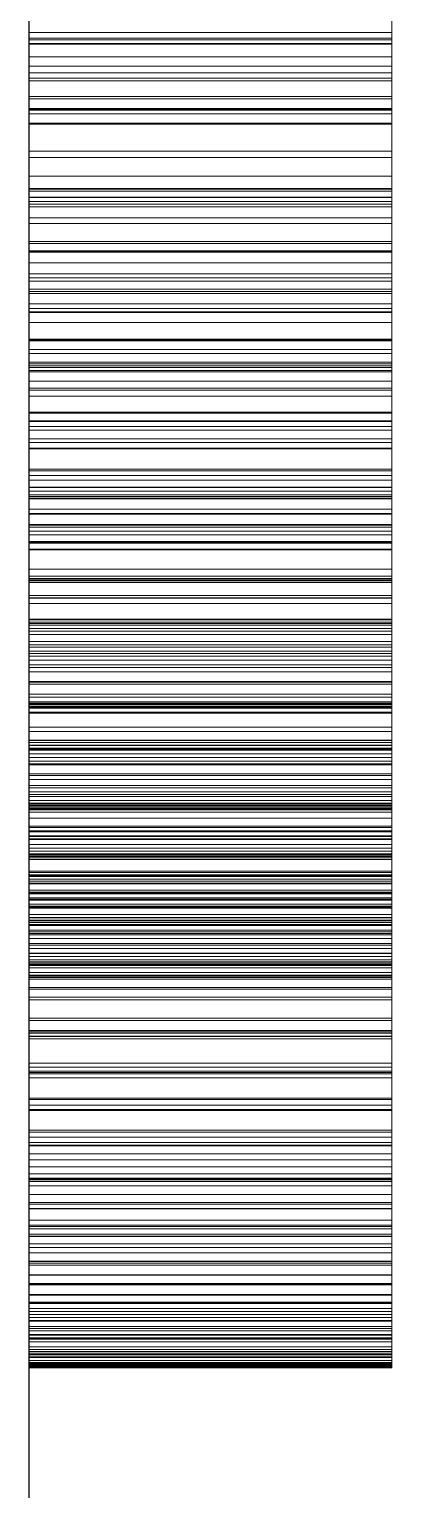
# Model space of a CAD drawing. Header units: millimetres. Extents: x 38 to 970, y 105 to 390.
# Drawn here: x 225 to 225.2, y 275.261 to 276.068 of the extents above; entities that cross this region are included whole.
import ezdxf

# ---------------------------------------------------------------- set-up
doc = ezdxf.new("R2010")
doc.units = ezdxf.units.MM
doc.linetypes.add('WP_HIDDEN', pattern=[2.3, 1.5, -0.8])
doc.layers.add('HIDDEN', color=7, linetype='WP_HIDDEN', lineweight=13)
doc.layers.add('VISIBLE', color=7, linetype='CONTINUOUS', lineweight=25)

msp = doc.modelspace()

# ---------------------------------------------------------------- linework, layer by layer
at = {"layer": 'HIDDEN', "ltscale": 1.428571}
for p, q in [((225, 277.23998), (225, 275.36483)), ((225.2, 275.36483), (225.2, 277.23998)), ((225, 276.05945), (225, 276.14709)), ((225.2, 276.14709), (225.2, 276.05945)), ((225, 276.13726), (225, 276.04358)), ((225.2, 276.04358), (225.2, 276.13726)), ((225, 276.06175), (225, 276.12765)), ((225.2, 276.12765), (225.2, 276.06175)), ((225, 276.11858), (225, 276.04732)), ((225.2, 276.04732), (225.2, 276.11858)), ((225, 276.11052), (225, 276.0407)), ((225, 276.10676), (225, 276.06583)), ((225.2, 276.0407), (225.2, 276.11052)), ((225.2, 276.06583), (225.2, 276.10676)), ((225, 276.06275), (225, 276.10309)), ((225, 276.02918), (225, 276.1025)), ((225, 276.05976), (225, 276.10179)), ((225.2, 276.10309), (225.2, 276.06275)), ((225.2, 276.1025), (225.2, 276.02918)), ((225.2, 276.10179), (225.2, 276.05976)), ((225, 276.0909), (225, 276.05242)), ((225.2, 276.05242), (225.2, 276.0909)), ((225, 276.03916), (225, 276.08006)), ((225.2, 276.08006), (225.2, 276.03916)), ((225, 276.03052), (225, 276.0792)), ((225, 276.07672), (225, 276.02341)), ((225.2, 276.0792), (225.2, 276.03052)), ((225.2, 276.02341), (225.2, 276.07672)), ((225, 276.06765), (225, 276.02092)), ((225, 276.06583), (225, 276.02301)), ((225, 276.06583), (225.2, 276.06583)), ((225.2, 276.02092), (225.2, 276.06765)), ((225.2, 276.02301), (225.2, 276.06583)), ((225, 276.06275), (225.2, 276.06275)), ((225, 276.02387), (225, 276.06275)), ((225, 275.99677), (225, 276.06175)), ((225, 276.06175), (225.2, 276.06175)), ((225, 276.05976), (225.2, 276.05976)), ((225, 276.01569), (225, 276.05976)), ((225, 275.97102), (225, 276.05945)), ((225, 276.05945), (225.2, 276.05945)), ((225.2, 276.06275), (225.2, 276.02387)), ((225.2, 276.06175), (225.2, 275.99677)), ((225.2, 276.05976), (225.2, 276.01569)), ((225.2, 276.05945), (225.2, 275.97102)), ((225, 276.05242), (225, 276.01521)), ((225, 276.05242), (225.2, 276.05242)), ((225.2, 276.01521), (225.2, 276.05242)), ((225, 276.04732), (225, 275.97818)), ((225, 276.04732), (225.2, 276.04732)), ((225, 276.04358), (225, 275.94927)), ((225, 276.04358), (225.2, 276.04358)), ((225, 276.0407), (225, 275.97501)), ((225, 276.0407), (225.2, 276.0407)), ((225.2, 275.97818), (225.2, 276.04732)), ((225.2, 275.94927), (225.2, 276.04358)), ((225.2, 275.97501), (225.2, 276.0407)), ((225, 276.00028), (225, 276.03916)), ((225, 276.03916), (225.2, 276.03916)), ((225.2, 276.03916), (225.2, 276.00028)), ((225, 275.97973), (225, 276.03052)), ((225, 276.03052), (225.2, 276.03052)), ((225, 275.96033), (225, 276.02918)), ((225, 276.02918), (225.2, 276.02918)), ((225, 276.02387), (225.2, 276.02387)), ((225, 275.98645), (225, 276.02387)), ((225.2, 276.03052), (225.2, 275.97973)), ((225.2, 276.02918), (225.2, 275.96033)), ((225.2, 276.02387), (225.2, 275.98645)), ((225, 276.02341), (225, 275.97466)), ((225, 276.02341), (225.2, 276.02341)), ((225, 276.02301), (225, 275.97827)), ((225, 276.02301), (225.2, 276.02301)), ((225, 276.02092), (225, 275.97247)), ((225, 276.02092), (225.2, 276.02092)), ((225, 276.01569), (225.2, 276.01569)), ((225, 275.96957), (225, 276.01569)), ((225.2, 275.97466), (225.2, 276.02341)), ((225.2, 275.97827), (225.2, 276.02301)), ((225.2, 275.97247), (225.2, 276.02092)), ((225.2, 276.01569), (225.2, 275.96957)), ((225, 276.01521), (225, 275.97928)), ((225, 276.01521), (225.2, 276.01521)), ((225.2, 275.97928), (225.2, 276.01521)), ((225, 275.96343), (225, 276.00028)), ((225, 276.00028), (225.2, 276.00028)), ((225.2, 276.00028), (225.2, 275.96343)), ((225, 275.93268), (225, 275.99677)), ((225, 275.99677), (225.2, 275.99677)), ((225.2, 275.99677), (225.2, 275.93268)), ((225, 275.98645), (225.2, 275.98645)), ((225, 275.9505), (225, 275.98645)), ((225.2, 275.98645), (225.2, 275.9505)), ((225, 275.94528), (225, 275.97973)), ((225, 275.97973), (225.2, 275.97973)), ((225, 275.97928), (225, 275.94463)), ((225, 275.97928), (225.2, 275.97928)), ((225, 275.97827), (225, 275.95047)), ((225, 275.97827), (225.2, 275.97827)), ((225, 275.97818), (225, 275.91118)), ((225, 275.97818), (225.2, 275.97818)), ((225.2, 275.97973), (225.2, 275.94528)), ((225.2, 275.94463), (225.2, 275.97928)), ((225.2, 275.95047), (225.2, 275.97827)), ((225.2, 275.91118), (225.2, 275.97818)), ((225, 275.97501), (225, 275.91344)), ((225, 275.97501), (225.2, 275.97501)), ((225, 275.97466), (225, 275.93046)), ((225, 275.97466), (225.2, 275.97466)), ((225, 275.97247), (225, 275.93873)), ((225, 275.97247), (225.2, 275.97247)), ((225, 275.88383), (225, 275.97102)), ((225, 275.97102), (225.2, 275.97102)), ((225, 275.96957), (225.2, 275.96957)), ((225, 275.92419), (225, 275.96957)), ((225.2, 275.91344), (225.2, 275.97501)), ((225.2, 275.93046), (225.2, 275.97466)), ((225.2, 275.93873), (225.2, 275.97247)), ((225.2, 275.97102), (225.2, 275.88383)), ((225.2, 275.96957), (225.2, 275.92419)), ((225, 275.9286), (225, 275.96343)), ((225, 275.96343), (225.2, 275.96343)), ((225, 275.89594), (225, 275.96033)), ((225, 275.96033), (225.2, 275.96033)), ((225.2, 275.96343), (225.2, 275.9286)), ((225.2, 275.96033), (225.2, 275.89594)), ((225, 275.9505), (225.2, 275.9505)), ((225, 275.91601), (225, 275.9505)), ((225, 275.95047), (225, 275.92289)), ((225, 275.95047), (225.2, 275.95047)), ((225, 275.94927), (225, 275.88177)), ((225, 275.94927), (225.2, 275.94927)), ((225, 275.91155), (225, 275.94528)), ((225, 275.94528), (225.2, 275.94528)), ((225, 275.94492), (225, 275.89644)), ((225, 275.92172), (225, 275.94492)), ((225, 275.94492), (225.2, 275.94492)), ((225, 275.94463), (225, 275.91125)), ((225, 275.94463), (225.2, 275.94463)), ((225.2, 275.9505), (225.2, 275.91601)), ((225.2, 275.92289), (225.2, 275.95047)), ((225.2, 275.88177), (225.2, 275.94927)), ((225.2, 275.94528), (225.2, 275.91155)), ((225.2, 275.94492), (225.2, 275.92172)), ((225.2, 275.89644), (225.2, 275.94492)), ((225.2, 275.91125), (225.2, 275.94463)), ((225, 275.93873), (225, 275.90567)), ((225, 275.93873), (225.2, 275.93873)), ((225.2, 275.90567), (225.2, 275.93873)), ((225, 275.86951), (225, 275.93268)), ((225, 275.93268), (225.2, 275.93268)), ((225, 275.93046), (225, 275.89082)), ((225, 275.93046), (225.2, 275.93046)), ((225, 275.89581), (225, 275.9286)), ((225, 275.9286), (225.2, 275.9286)), ((225.2, 275.93268), (225.2, 275.86951)), ((225.2, 275.89082), (225.2, 275.93046)), ((225.2, 275.9286), (225.2, 275.89581)), ((225, 275.92419), (225.2, 275.92419)), ((225, 275.88084), (225, 275.92419)), ((225, 275.92289), (225, 275.89554)), ((225, 275.92289), (225.2, 275.92289)), ((225, 275.88859), (225, 275.92172)), ((225, 275.92172), (225.2, 275.92172)), ((225.2, 275.92419), (225.2, 275.88084)), ((225.2, 275.89554), (225.2, 275.92289)), ((225.2, 275.92172), (225.2, 275.88859)), ((225, 275.91601), (225.2, 275.91601)), ((225, 275.88297), (225, 275.91601)), ((225, 275.91344), (225, 275.856)), ((225, 275.91344), (225.2, 275.91344)), ((225, 275.87855), (225, 275.91155)), ((225, 275.91155), (225.2, 275.91155)), ((225, 275.91125), (225, 275.87914)), ((225, 275.91125), (225.2, 275.91125)), ((225, 275.91118), (225, 275.8463)), ((225, 275.91118), (225.2, 275.91118)), ((225.2, 275.91601), (225.2, 275.88297)), ((225.2, 275.856), (225.2, 275.91344)), ((225.2, 275.91155), (225.2, 275.87855)), ((225.2, 275.87914), (225.2, 275.91125)), ((225.2, 275.8463), (225.2, 275.91118)), ((225, 275.90567), (225, 275.87329)), ((225, 275.90567), (225.2, 275.90567)), ((225.2, 275.87329), (225.2, 275.90567)), ((225, 275.89644), (225, 275.85106)), ((225, 275.89644), (225.2, 275.89644)), ((225, 275.83602), (225, 275.89594)), ((225, 275.89594), (225.2, 275.89594)), ((225, 275.86504), (225, 275.89581)), ((225, 275.89581), (225.2, 275.89581)), ((225, 275.89554), (225, 275.86842)), ((225, 275.89554), (225.2, 275.89554)), ((225.2, 275.85106), (225.2, 275.89644)), ((225.2, 275.89594), (225.2, 275.83602)), ((225.2, 275.89581), (225.2, 275.86504)), ((225.2, 275.86842), (225.2, 275.89554)), ((225, 275.89082), (225, 275.85573)), ((225, 275.89082), (225.2, 275.89082)), ((225, 275.8563), (225, 275.88859)), ((225, 275.88859), (225.2, 275.88859)), ((225.2, 275.85573), (225.2, 275.89082)), ((225.2, 275.88859), (225.2, 275.8563)), ((225, 275.7999), (225, 275.88383)), ((225, 275.88383), (225.2, 275.88383)), ((225, 275.88297), (225.2, 275.88297)), ((225, 275.8514), (225, 275.88297)), ((225, 275.88177), (225, 275.81268)), ((225, 275.88177), (225.2, 275.88177)), ((225, 275.88084), (225.2, 275.88084)), ((225, 275.83953), (225, 275.88084)), ((225, 275.87914), (225, 275.84831)), ((225, 275.87914), (225.2, 275.87914)), ((225, 275.84626), (225, 275.87855)), ((225, 275.87855), (225.2, 275.87855)), ((225.2, 275.88383), (225.2, 275.7999)), ((225.2, 275.88297), (225.2, 275.8514)), ((225.2, 275.81268), (225.2, 275.88177)), ((225.2, 275.88084), (225.2, 275.83953)), ((225.2, 275.84831), (225.2, 275.87914)), ((225.2, 275.87855), (225.2, 275.84626)), ((225, 275.87329), (225, 275.84159)), ((225, 275.87329), (225.2, 275.87329)), ((225.2, 275.84159), (225.2, 275.87329)), ((225, 275.80844), (225, 275.86951)), ((225, 275.86951), (225.2, 275.86951)), ((225, 275.86842), (225, 275.84152)), ((225, 275.86842), (225.2, 275.86842)), ((225, 275.83631), (225, 275.86504)), ((225, 275.86504), (225.2, 275.86504)), ((225.2, 275.86951), (225.2, 275.80844)), ((225.2, 275.84152), (225.2, 275.86842)), ((225.2, 275.86504), (225.2, 275.83631)), ((225, 275.82483), (225, 275.8563)), ((225, 275.8563), (225.2, 275.8563)), ((225, 275.856), (225, 275.80268)), ((225, 275.856), (225.2, 275.856)), ((225, 275.85573), (225, 275.82386)), ((225, 275.85573), (225.2, 275.85573)), ((225.2, 275.8563), (225.2, 275.82483)), ((225.2, 275.80268), (225.2, 275.856)), ((225.2, 275.82386), (225.2, 275.85573)), ((225, 275.8514), (225.2, 275.8514)), ((225, 275.82129), (225, 275.8514)), ((225, 275.85106), (225, 275.80879)), ((225, 275.85106), (225.2, 275.85106)), ((225, 275.84831), (225, 275.81875)), ((225, 275.84831), (225.2, 275.84831)), ((225, 275.8463), (225, 275.81488)), ((225, 275.8463), (225.2, 275.8463)), ((225, 275.81469), (225, 275.84626)), ((225, 275.84626), (225.2, 275.84626)), ((225.2, 275.8514), (225.2, 275.82129)), ((225.2, 275.80879), (225.2, 275.85106)), ((225.2, 275.81875), (225.2, 275.84831)), ((225.2, 275.81488), (225.2, 275.8463)), ((225.2, 275.84626), (225.2, 275.81469)), ((225, 275.84159), (225, 275.81057)), ((225, 275.84159), (225.2, 275.84159)), ((225, 275.84152), (225, 275.81485)), ((225, 275.84152), (225.2, 275.84152)), ((225, 275.83953), (225.2, 275.83953)), ((225, 275.80026), (225, 275.83953)), ((225.2, 275.81057), (225.2, 275.84159)), ((225.2, 275.81485), (225.2, 275.84152)), ((225.2, 275.83953), (225.2, 275.80026)), ((225, 275.80959), (225, 275.83631)), ((225, 275.83631), (225.2, 275.83631)), ((225, 275.78056), (225, 275.83602)), ((225, 275.83602), (225.2, 275.83602)), ((225.2, 275.83631), (225.2, 275.80959)), ((225.2, 275.83602), (225.2, 275.78056)), ((225, 275.79419), (225, 275.82483)), ((225, 275.82483), (225.2, 275.82483)), ((225, 275.82386), (225, 275.79387)), ((225, 275.82386), (225.2, 275.82386)), ((225.2, 275.82483), (225.2, 275.79419)), ((225.2, 275.79387), (225.2, 275.82386)), ((225, 275.82129), (225.2, 275.82129)), ((225, 275.79265), (225, 275.82129)), ((225, 275.81875), (225, 275.79047)), ((225, 275.81875), (225.2, 275.81875)), ((225, 275.81488), (225, 275.78443)), ((225, 275.81488), (225.2, 275.81488)), ((225, 275.81485), (225, 275.78841)), ((225, 275.81485), (225.2, 275.81485)), ((225, 275.78384), (225, 275.81469)), ((225, 275.81469), (225.2, 275.81469)), ((225.2, 275.82129), (225.2, 275.79265)), ((225.2, 275.79047), (225.2, 275.81875)), ((225.2, 275.78443), (225.2, 275.81488)), ((225.2, 275.78841), (225.2, 275.81485)), ((225.2, 275.81469), (225.2, 275.78384)), ((225, 275.81268), (225, 275.742)), ((225, 275.81268), (225.2, 275.81268)), ((225, 275.81057), (225, 275.78023)), ((225, 275.81057), (225.2, 275.81057)), ((225, 275.78491), (225, 275.80959)), ((225, 275.80959), (225.2, 275.80959)), ((225, 275.80879), (225, 275.76962)), ((225, 275.80879), (225.2, 275.80879)), ((225, 275.75068), (225, 275.80844)), ((225, 275.80844), (225.2, 275.80844)), ((225.2, 275.742), (225.2, 275.81268)), ((225.2, 275.78023), (225.2, 275.81057)), ((225.2, 275.80959), (225.2, 275.78491)), ((225.2, 275.76962), (225.2, 275.80879)), ((225.2, 275.80844), (225.2, 275.75068)), ((225, 275.80268), (225, 275.75349)), ((225, 275.80268), (225.2, 275.80268)), ((225, 275.80026), (225.2, 275.80026)), ((225, 275.76303), (225, 275.80026)), ((225, 275.71923), (225, 275.7999)), ((225, 275.7999), (225.2, 275.7999)), ((225.2, 275.75349), (225.2, 275.80268)), ((225.2, 275.80026), (225.2, 275.76303)), ((225.2, 275.7999), (225.2, 275.71923)), ((225, 275.76437), (225, 275.79419)), ((225, 275.79419), (225.2, 275.79419)), ((225, 275.79387), (225, 275.76576)), ((225, 275.79387), (225.2, 275.79387)), ((225, 275.79265), (225.2, 275.79265)), ((225, 275.7656), (225, 275.79265)), ((225, 275.79047), (225.2, 275.79047)), ((225, 275.79047), (225, 275.76369)), ((225.2, 275.79419), (225.2, 275.76437)), ((225.2, 275.76576), (225.2, 275.79387)), ((225.2, 275.79265), (225.2, 275.7656)), ((225.2, 275.76369), (225.2, 275.79047)), ((225, 275.78841), (225, 275.76219)), ((225, 275.78841), (225.2, 275.78841)), ((225, 275.76226), (225, 275.78491)), ((225, 275.78491), (225.2, 275.78491)), ((225, 275.78443), (225, 275.75495)), ((225, 275.78443), (225.2, 275.78443)), ((225, 275.75371), (225, 275.78384)), ((225, 275.78384), (225.2, 275.78384)), ((225.2, 275.76219), (225.2, 275.78841)), ((225.2, 275.78491), (225.2, 275.76226)), ((225.2, 275.75495), (225.2, 275.78443)), ((225.2, 275.78384), (225.2, 275.75371)), ((225, 275.72956), (225, 275.78056)), ((225, 275.78056), (225.2, 275.78056)), ((225, 275.78023), (225, 275.75057)), ((225, 275.78023), (225.2, 275.78023)), ((225.2, 275.78056), (225.2, 275.72956)), ((225.2, 275.75057), (225.2, 275.78023)), ((225, 275.76962), (225, 275.73356)), ((225, 275.76962), (225.2, 275.76962)), ((225, 275.76576), (225, 275.73953)), ((225, 275.76576), (225.2, 275.76576)), ((225, 275.7656), (225.2, 275.7656)), ((225, 275.7403), (225, 275.7656)), ((225.2, 275.73356), (225.2, 275.76962)), ((225.2, 275.73953), (225.2, 275.76576)), ((225.2, 275.7656), (225.2, 275.7403)), ((225, 275.73538), (225, 275.76437)), ((225, 275.76437), (225.2, 275.76437)), ((225, 275.76369), (225, 275.73864)), ((225, 275.76369), (225.2, 275.76369)), ((225, 275.76303), (225.2, 275.76303)), ((225, 275.72784), (225, 275.76303)), ((225, 275.74163), (225, 275.76226)), ((225, 275.76226), (225.2, 275.76226)), ((225, 275.76219), (225.2, 275.76219)), ((225, 275.76219), (225, 275.73682)), ((225.2, 275.76437), (225.2, 275.73538)), ((225.2, 275.73864), (225.2, 275.76369)), ((225.2, 275.76303), (225.2, 275.72784)), ((225.2, 275.76226), (225.2, 275.74163)), ((225.2, 275.73682), (225.2, 275.76219)), ((225, 275.75495), (225, 275.72643)), ((225, 275.75495), (225.2, 275.75495)), ((225, 275.7243), (225, 275.75371)), ((225, 275.75371), (225.2, 275.75371)), ((225, 275.75349), (225, 275.70746)), ((225, 275.75349), (225.2, 275.75349)), ((225, 275.72304), (225, 275.75068)), ((225, 275.75068), (225.2, 275.75068)), ((225, 275.75057), (225, 275.72158)), ((225, 275.75057), (225.2, 275.75057)), ((225.2, 275.72643), (225.2, 275.75495)), ((225.2, 275.75371), (225.2, 275.7243)), ((225.2, 275.70746), (225.2, 275.75349)), ((225.2, 275.75068), (225.2, 275.72304)), ((225.2, 275.72158), (225.2, 275.75057)), ((225, 275.742), (225, 275.66974)), ((225, 275.742), (225.2, 275.742)), ((225, 275.72303), (225, 275.74163)), ((225, 275.74163), (225.2, 275.74163)), ((225.2, 275.66974), (225.2, 275.742)), ((225.2, 275.74163), (225.2, 275.72303)), ((225, 275.7403), (225.2, 275.7403)), ((225, 275.71675), (225, 275.7403)), ((225, 275.73953), (225, 275.71518)), ((225, 275.73953), (225.2, 275.73953)), ((225, 275.73864), (225, 275.71531)), ((225, 275.73864), (225.2, 275.73864)), ((225, 275.73682), (225, 275.71293)), ((225, 275.73682), (225.2, 275.73682)), ((225, 275.70722), (225, 275.73538)), ((225, 275.73538), (225.2, 275.73538)), ((225, 275.73356), (225, 275.7006)), ((225, 275.73356), (225.2, 275.73356)), ((225.2, 275.7403), (225.2, 275.71675)), ((225.2, 275.71518), (225.2, 275.73953)), ((225.2, 275.71531), (225.2, 275.73864)), ((225.2, 275.71293), (225.2, 275.73682)), ((225.2, 275.73538), (225.2, 275.70722)), ((225.2, 275.7006), (225.2, 275.73356)), ((225, 275.68224), (225, 275.72956)), ((225, 275.72956), (225.2, 275.72956)), ((225, 275.72784), (225.2, 275.72784)), ((225, 275.69469), (225, 275.72784)), ((225, 275.72643), (225, 275.69889)), ((225, 275.72643), (225.2, 275.72643)), ((225.2, 275.72956), (225.2, 275.68224)), ((225.2, 275.72784), (225.2, 275.69469)), ((225.2, 275.69889), (225.2, 275.72643)), ((225, 275.69561), (225, 275.7243)), ((225, 275.7243), (225.2, 275.7243)), ((225, 275.69623), (225, 275.72304)), ((225, 275.72304), (225.2, 275.72304)), ((225, 275.706), (225, 275.72303)), ((225, 275.72303), (225.2, 275.72303)), ((225, 275.72158), (225, 275.69328)), ((225, 275.72158), (225.2, 275.72158)), ((225, 275.64182), (225, 275.71923)), ((225, 275.71923), (225.2, 275.71923)), ((225.2, 275.7243), (225.2, 275.69561)), ((225.2, 275.72304), (225.2, 275.69623)), ((225.2, 275.72303), (225.2, 275.706)), ((225.2, 275.69328), (225.2, 275.72158)), ((225.2, 275.71923), (225.2, 275.64182)), ((225, 275.71675), (225.2, 275.71675)), ((225, 275.69494), (225, 275.71675)), ((225, 275.71531), (225, 275.69371)), ((225, 275.71531), (225.2, 275.71531)), ((225, 275.71518), (225, 275.69272)), ((225, 275.71518), (225.2, 275.71518)), ((225, 275.71293), (225, 275.69051)), ((225, 275.71293), (225.2, 275.71293)), ((225.2, 275.71675), (225.2, 275.69494)), ((225.2, 275.69371), (225.2, 275.71531)), ((225.2, 275.69272), (225.2, 275.71518)), ((225.2, 275.69051), (225.2, 275.71293)), ((225, 275.70746), (225, 275.66362)), ((225, 275.70746), (225.2, 275.70746)), ((225, 275.67989), (225, 275.70722)), ((225, 275.70722), (225.2, 275.70722)), ((225, 275.69006), (225, 275.706)), ((225, 275.706), (225.2, 275.706)), ((225.2, 275.66362), (225.2, 275.70746)), ((225.2, 275.70722), (225.2, 275.67989)), ((225.2, 275.706), (225.2, 275.69006)), ((225, 275.7006), (225, 275.67075)), ((225, 275.7006), (225.2, 275.7006)), ((225, 275.69889), (225, 275.67231)), ((225, 275.69889), (225.2, 275.69889)), ((225, 275.67024), (225, 275.69623)), ((225, 275.69623), (225.2, 275.69623)), ((225, 275.66764), (225, 275.69561)), ((225, 275.69561), (225.2, 275.69561)), ((225, 275.69494), (225.2, 275.69494)), ((225, 275.67487), (225, 275.69494)), ((225, 275.69469), (225.2, 275.69469)), ((225, 275.66357), (225, 275.69469)), ((225, 275.69371), (225, 275.67384)), ((225, 275.69371), (225.2, 275.69371)), ((225, 275.69328), (225, 275.66566)), ((225, 275.69328), (225.2, 275.69328)), ((225.2, 275.67075), (225.2, 275.7006)), ((225.2, 275.67231), (225.2, 275.69889)), ((225.2, 275.69623), (225.2, 275.67024)), ((225.2, 275.69561), (225.2, 275.66764)), ((225.2, 275.69494), (225.2, 275.67487)), ((225.2, 275.69469), (225.2, 275.66357)), ((225.2, 275.67384), (225.2, 275.69371)), ((225.2, 275.66566), (225.2, 275.69328)), ((225, 275.69272), (225, 275.67213)), ((225, 275.69272), (225.2, 275.69272)), ((225, 275.69051), (225, 275.66956)), ((225, 275.69051), (225.2, 275.69051)), ((225, 275.67523), (225, 275.69006)), ((225, 275.69006), (225.2, 275.69006)), ((225.2, 275.67213), (225.2, 275.69272)), ((225.2, 275.66956), (225.2, 275.69051)), ((225.2, 275.69006), (225.2, 275.67523)), ((225, 275.63779), (225, 275.68224)), ((225, 275.68224), (225.2, 275.68224)), ((225, 275.65338), (225, 275.67989)), ((225, 275.67989), (225.2, 275.67989)), ((225.2, 275.68224), (225.2, 275.63779)), ((225.2, 275.67989), (225.2, 275.65338)), ((225, 275.66149), (225, 275.67523)), ((225, 275.67523), (225.2, 275.67523)), ((225, 275.67487), (225.2, 275.67487)), ((225, 275.65655), (225, 275.67487)), ((225, 275.67384), (225, 275.6557)), ((225, 275.67384), (225.2, 275.67384)), ((225, 275.67231), (225, 275.6467)), ((225, 275.67231), (225.2, 275.67231)), ((225, 275.67213), (225, 275.65342)), ((225, 275.67213), (225.2, 275.67213)), ((225, 275.67075), (225, 275.644)), ((225, 275.67075), (225.2, 275.67075)), ((225, 275.64508), (225, 275.67024)), ((225, 275.67024), (225.2, 275.67024)), ((225, 275.66974), (225, 275.59589)), ((225, 275.66974), (225.2, 275.66974)), ((225, 275.66956), (225, 275.65008)), ((225, 275.66956), (225.2, 275.66956)), ((225.2, 275.67523), (225.2, 275.66149)), ((225.2, 275.67487), (225.2, 275.65655)), ((225.2, 275.6557), (225.2, 275.67384)), ((225.2, 275.6467), (225.2, 275.67231)), ((225.2, 275.65342), (225.2, 275.67213)), ((225.2, 275.644), (225.2, 275.67075)), ((225.2, 275.67024), (225.2, 275.64508)), ((225.2, 275.59589), (225.2, 275.66974)), ((225.2, 275.65008), (225.2, 275.66956)), ((225, 275.64039), (225, 275.66764)), ((225, 275.66764), (225.2, 275.66764)), ((225, 275.66566), (225, 275.63872)), ((225, 275.66566), (225.2, 275.66566)), ((225, 275.66362), (225, 275.62198)), ((225, 275.66362), (225.2, 275.66362)), ((225, 275.66357), (225.2, 275.66357)), ((225, 275.63536), (225, 275.66357)), ((225, 275.66212), (225, 275.36483)), ((225, 275.66212), (225.2, 275.66212)), ((225, 275.64885), (225, 275.66149)), ((225, 275.66149), (225.2, 275.66149)), ((225.2, 275.66764), (225.2, 275.64039)), ((225.2, 275.63872), (225.2, 275.66566)), ((225.2, 275.62198), (225.2, 275.66362)), ((225.2, 275.66357), (225.2, 275.63536)), ((225.2, 275.36483), (225.2, 275.66212)), ((225.2, 275.66149), (225.2, 275.64885)), ((225, 275.65655), (225.2, 275.65655)), ((225, 275.63997), (225, 275.65655)), ((225, 275.6557), (225, 275.63929)), ((225, 275.6557), (225.2, 275.6557)), ((225, 275.65342), (225, 275.63677)), ((225, 275.65342), (225.2, 275.65342)), ((225, 275.6277), (225, 275.65338)), ((225, 275.65338), (225.2, 275.65338)), ((225.2, 275.65655), (225.2, 275.63997)), ((225.2, 275.63929), (225.2, 275.6557)), ((225.2, 275.63677), (225.2, 275.65342)), ((225.2, 275.65338), (225.2, 275.6277)), ((225, 275.65008), (225, 275.63208)), ((225, 275.65008), (225.2, 275.65008)), ((225, 275.63731), (225, 275.64885)), ((225, 275.64885), (225.2, 275.64885)), ((225, 275.6467), (225, 275.62206)), ((225, 275.6467), (225.2, 275.6467)), ((225, 275.62075), (225, 275.64508)), ((225, 275.64508), (225.2, 275.64508)), ((225.2, 275.63208), (225.2, 275.65008)), ((225.2, 275.64885), (225.2, 275.63731)), ((225.2, 275.62206), (225.2, 275.6467)), ((225.2, 275.64508), (225.2, 275.62075)), ((225, 275.644), (225, 275.62037)), ((225, 275.644), (225.2, 275.644)), ((225, 275.56768), (225, 275.64182)), ((225, 275.64182), (225.2, 275.64182)), ((225, 275.61386), (225, 275.64039)), ((225, 275.64039), (225.2, 275.64039)), ((225, 275.63997), (225.2, 275.63997)), ((225, 275.62514), (225, 275.63997)), ((225, 275.63929), (225, 275.6246)), ((225, 275.63929), (225.2, 275.63929)), ((225, 275.63872), (225, 275.61245)), ((225, 275.63872), (225.2, 275.63872)), ((225, 275.59622), (225, 275.63779)), ((225, 275.63779), (225.2, 275.63779)), ((225, 275.62687), (225, 275.63731)), ((225, 275.63731), (225.2, 275.63731)), ((225, 275.63677), (225, 275.62233)), ((225, 275.63677), (225.2, 275.63677)), ((225.2, 275.62037), (225.2, 275.644)), ((225.2, 275.64182), (225.2, 275.56768)), ((225.2, 275.64039), (225.2, 275.61386)), ((225.2, 275.63997), (225.2, 275.62514)), ((225.2, 275.6246), (225.2, 275.63929)), ((225.2, 275.61245), (225.2, 275.63872)), ((225.2, 275.63779), (225.2, 275.59622)), ((225.2, 275.63731), (225.2, 275.62687)), ((225.2, 275.62233), (225.2, 275.63677)), ((225, 275.63536), (225.2, 275.63536)), ((225, 275.61091), (225, 275.63536)), ((225, 275.63208), (225, 275.61555)), ((225, 275.63208), (225.2, 275.63208)), ((225.2, 275.63536), (225.2, 275.61091)), ((225.2, 275.61555), (225.2, 275.63208)), ((225, 275.60285), (225, 275.6277)), ((225, 275.6277), (225.2, 275.6277)), ((225, 275.61753), (225, 275.62687)), ((225, 275.62687), (225.2, 275.62687)), ((225, 275.62514), (225.2, 275.62514)), ((225, 275.61206), (225, 275.62514)), ((225, 275.6246), (225, 275.61164)), ((225, 275.6246), (225.2, 275.6246)), ((225, 275.62233), (225, 275.61012)), ((225, 275.62233), (225.2, 275.62233)), ((225, 275.62206), (225, 275.59839)), ((225, 275.62206), (225.2, 275.62206)), ((225, 275.62198), (225, 275.58254)), ((225, 275.62198), (225.2, 275.62198)), ((225, 275.59725), (225, 275.62075)), ((225, 275.62075), (225.2, 275.62075)), ((225, 275.62037), (225, 275.5999)), ((225, 275.62037), (225.2, 275.62037)), ((225.2, 275.6277), (225.2, 275.60285)), ((225.2, 275.62687), (225.2, 275.61753)), ((225.2, 275.62514), (225.2, 275.61206)), ((225.2, 275.61164), (225.2, 275.6246)), ((225.2, 275.61012), (225.2, 275.62233)), ((225.2, 275.59839), (225.2, 275.62206)), ((225.2, 275.58254), (225.2, 275.62198)), ((225.2, 275.62075), (225.2, 275.59725)), ((225.2, 275.5999), (225.2, 275.62037)), ((225, 275.60929), (225, 275.61753)), ((225, 275.61753), (225.2, 275.61753)), ((225, 275.61555), (225, 275.60049)), ((225, 275.61555), (225.2, 275.61555)), ((225, 275.58805), (225, 275.61386)), ((225, 275.61386), (225.2, 275.61386)), ((225, 275.61245), (225, 275.58687)), ((225, 275.61245), (225.2, 275.61245)), ((225.2, 275.61753), (225.2, 275.60929)), ((225.2, 275.60049), (225.2, 275.61555)), ((225.2, 275.61386), (225.2, 275.58805)), ((225.2, 275.58687), (225.2, 275.61245)), ((225, 275.61206), (225.2, 275.61206)), ((225, 275.60072), (225, 275.61206)), ((225, 275.61164), (225, 275.60041)), ((225, 275.61164), (225.2, 275.61164)), ((225, 275.61091), (225.2, 275.61091)), ((225, 275.59022), (225, 275.61091)), ((225, 275.61012), (225, 275.60013)), ((225, 275.61012), (225.2, 275.61012)), ((225, 275.60214), (225, 275.60929)), ((225, 275.60929), (225.2, 275.60929)), ((225.2, 275.61206), (225.2, 275.60072)), ((225.2, 275.60041), (225.2, 275.61164)), ((225.2, 275.61091), (225.2, 275.59022)), ((225.2, 275.60013), (225.2, 275.61012)), ((225.2, 275.60929), (225.2, 275.60214)), ((225, 275.57883), (225, 275.60285)), ((225, 275.60285), (225.2, 275.60285)), ((225, 275.5961), (225, 275.60214)), ((225, 275.60214), (225.2, 275.60214)), ((225, 275.60072), (225.2, 275.60072)), ((225, 275.59112), (225, 275.60072)), ((225, 275.60049), (225, 275.58706)), ((225, 275.60049), (225.2, 275.60049)), ((225, 275.60041), (225, 275.59091)), ((225, 275.60041), (225.2, 275.60041)), ((225, 275.60013), (225, 275.59235)), ((225, 275.60013), (225.2, 275.60013)), ((225, 275.5999), (225, 275.58258)), ((225, 275.5999), (225.2, 275.5999)), ((225, 275.59839), (225, 275.57569)), ((225, 275.59839), (225.2, 275.59839)), ((225, 275.57457), (225, 275.59725)), ((225, 275.59725), (225.2, 275.59725)), ((225, 275.55753), (225, 275.59622)), ((225, 275.59622), (225.2, 275.59622)), ((225, 275.59115), (225, 275.5961)), ((225, 275.5961), (225.2, 275.5961)), ((225.2, 275.60285), (225.2, 275.57883)), ((225.2, 275.60214), (225.2, 275.5961)), ((225.2, 275.60072), (225.2, 275.59112)), ((225.2, 275.58706), (225.2, 275.60049)), ((225.2, 275.59091), (225.2, 275.60041)), ((225.2, 275.59235), (225.2, 275.60013)), ((225.2, 275.58258), (225.2, 275.5999)), ((225.2, 275.57569), (225.2, 275.59839)), ((225.2, 275.59725), (225.2, 275.57457)), ((225.2, 275.59622), (225.2, 275.55753)), ((225.2, 275.5961), (225.2, 275.59115)), ((225, 275.59589), (225, 275.52046)), ((225, 275.59589), (225.2, 275.59589)), ((225, 275.59235), (225, 275.5868)), ((225, 275.59235), (225.2, 275.59235)), ((225, 275.58731), (225, 275.59115)), ((225, 275.59115), (225.2, 275.59115)), ((225, 275.59112), (225.2, 275.59112)), ((225, 275.58327), (225, 275.59112)), ((225, 275.59091), (225, 275.58313)), ((225, 275.59091), (225.2, 275.59091)), ((225, 275.59022), (225.2, 275.59022)), ((225, 275.5733), (225, 275.59022)), ((225, 275.56295), (225, 275.58805)), ((225, 275.58805), (225.2, 275.58805)), ((225.2, 275.52046), (225.2, 275.59589)), ((225.2, 275.5868), (225.2, 275.59235)), ((225.2, 275.59115), (225.2, 275.58731)), ((225.2, 275.59112), (225.2, 275.58327)), ((225.2, 275.58313), (225.2, 275.59091)), ((225.2, 275.59022), (225.2, 275.5733)), ((225.2, 275.58805), (225.2, 275.56295)), ((225, 275.58456), (225, 275.58731)), ((225, 275.58731), (225.2, 275.58731)), ((225, 275.58706), (225, 275.57543)), ((225, 275.58706), (225.2, 275.58706)), ((225, 275.58687), (225, 275.56197)), ((225, 275.58687), (225.2, 275.58687)), ((225, 275.5868), (225, 275.58347)), ((225, 275.5868), (225.2, 275.5868)), ((225, 275.58236), (225, 275.58456)), ((225, 275.58456), (225.2, 275.58456)), ((225, 275.58347), (225, 275.58236)), ((225, 275.58347), (225.2, 275.58347)), ((225, 275.58327), (225.2, 275.58327)), ((225, 275.57716), (225, 275.58327)), ((225, 275.58313), (225, 275.57708)), ((225, 275.58313), (225.2, 275.58313)), ((225, 275.58258), (225, 275.5684)), ((225, 275.58258), (225.2, 275.58258)), ((225, 275.58254), (225, 275.5453)), ((225, 275.58254), (225.2, 275.58254)), ((225, 275.58236), (225.2, 275.58236)), ((225.2, 275.58731), (225.2, 275.58456)), ((225.2, 275.57543), (225.2, 275.58706)), ((225.2, 275.56197), (225.2, 275.58687)), ((225.2, 275.58347), (225.2, 275.5868)), ((225.2, 275.58456), (225.2, 275.58236)), ((225.2, 275.58236), (225.2, 275.58347)), ((225.2, 275.58327), (225.2, 275.57716)), ((225.2, 275.57708), (225.2, 275.58313)), ((225.2, 275.5684), (225.2, 275.58258)), ((225.2, 275.5453), (225.2, 275.58254)), ((225, 275.55563), (225, 275.57883)), ((225, 275.57883), (225.2, 275.57883)), ((225, 275.57716), (225.2, 275.57716)), ((225, 275.5728), (225, 275.57716)), ((225, 275.57708), (225, 275.57277)), ((225, 275.57708), (225.2, 275.57708)), ((225, 275.57569), (225, 275.55395)), ((225, 275.57569), (225.2, 275.57569)), ((225, 275.57543), (225, 275.56558)), ((225, 275.57543), (225.2, 275.57543)), ((225, 275.55272), (225, 275.57457)), ((225, 275.57457), (225.2, 275.57457)), ((225, 275.5733), (225.2, 275.5733)), ((225, 275.56013), (225, 275.5733)), ((225, 275.5728), (225.2, 275.5728)), ((225, 275.57018), (225, 275.5728)), ((225, 275.57277), (225, 275.57017)), ((225, 275.57277), (225.2, 275.57277)), ((225.2, 275.57883), (225.2, 275.55563)), ((225.2, 275.57716), (225.2, 275.5728)), ((225.2, 275.57277), (225.2, 275.57708)), ((225.2, 275.55395), (225.2, 275.57569)), ((225.2, 275.56558), (225.2, 275.57543)), ((225.2, 275.57457), (225.2, 275.55272)), ((225.2, 275.5733), (225.2, 275.56013)), ((225.2, 275.5728), (225.2, 275.57018)), ((225.2, 275.57017), (225.2, 275.57277)), ((225, 275.57018), (225.2, 275.57018)), ((225, 275.56931), (225, 275.57018)), ((225, 275.57017), (225, 275.56931)), ((225, 275.57017), (225.2, 275.57017)), ((225, 275.56931), (225.2, 275.56931)), ((225, 275.5684), (225, 275.55738)), ((225, 275.5684), (225.2, 275.5684)), ((225, 275.4968), (225, 275.56768)), ((225, 275.56768), (225.2, 275.56768)), ((225, 275.56558), (225, 275.55753)), ((225, 275.56558), (225.2, 275.56558)), ((225.2, 275.57018), (225.2, 275.56931)), ((225.2, 275.56931), (225.2, 275.57017)), ((225.2, 275.55738), (225.2, 275.5684)), ((225.2, 275.56768), (225.2, 275.4968)), ((225.2, 275.55753), (225.2, 275.56558)), ((225, 275.53858), (225, 275.56295)), ((225, 275.56295), (225.2, 275.56295)), ((225, 275.56197), (225, 275.53774)), ((225, 275.56197), (225.2, 275.56197)), ((225, 275.56013), (225.2, 275.56013)), ((225, 275.55073), (225, 275.56013)), ((225, 275.52171), (225, 275.55753)), ((225, 275.55753), (225.2, 275.55753)), ((225, 275.55753), (225, 275.55126)), ((225, 275.55738), (225, 275.54951)), ((225, 275.55738), (225.2, 275.55738)), ((225.2, 275.56295), (225.2, 275.53858)), ((225.2, 275.53774), (225.2, 275.56197)), ((225.2, 275.56013), (225.2, 275.55073)), ((225.2, 275.55753), (225.2, 275.52171)), ((225.2, 275.55126), (225.2, 275.55753)), ((225.2, 275.54951), (225.2, 275.55738)), ((225, 275.55209), (225, 275.55568)), ((225.2, 275.55568), (225, 275.55568)), ((225, 275.53326), (225, 275.55563)), ((225, 275.55563), (225.2, 275.55563)), ((225, 275.55395), (225, 275.53319)), ((225, 275.55395), (225.2, 275.55395)), ((225, 275.5317), (225, 275.55272)), ((225, 275.55272), (225.2, 275.55272)), ((225, 275.54543), (225, 275.55209)), ((225, 275.55209), (225.2, 275.55209)), ((225, 275.55126), (225, 275.54679)), ((225, 275.55126), (225.2, 275.55126)), ((225, 275.55073), (225.2, 275.55073)), ((225, 275.54509), (225, 275.55073)), ((225, 275.54951), (225, 275.54478)), ((225, 275.54951), (225.2, 275.54951)), ((225.2, 275.55568), (225.2, 275.55209)), ((225.2, 275.55563), (225.2, 275.53326)), ((225.2, 275.53319), (225.2, 275.55395)), ((225.2, 275.55272), (225.2, 275.5317)), ((225.2, 275.55209), (225.2, 275.54543)), ((225.2, 275.54679), (225.2, 275.55126)), ((225.2, 275.55073), (225.2, 275.54509)), ((225.2, 275.54478), (225.2, 275.54951)), ((225, 275.54679), (225, 275.5441)), ((225, 275.54679), (225.2, 275.54679)), ((225, 275.54321), (225, 275.54543)), ((225, 275.54543), (225.2, 275.54543)), ((225, 275.5453), (225, 275.51026)), ((225, 275.5453), (225.2, 275.5453)), ((225, 275.54509), (225.2, 275.54509)), ((225, 275.54321), (225, 275.54509)), ((225, 275.54478), (225, 275.54321)), ((225, 275.54478), (225.2, 275.54478)), ((225, 275.5441), (225, 275.54321)), ((225, 275.5441), (225.2, 275.5441)), ((225, 275.54321), (225.2, 275.54321)), ((225.2, 275.5441), (225.2, 275.54679)), ((225.2, 275.54543), (225.2, 275.54321)), ((225.2, 275.51026), (225.2, 275.5453)), ((225.2, 275.54509), (225.2, 275.54321)), ((225.2, 275.54321), (225.2, 275.54478)), ((225.2, 275.54321), (225.2, 275.5441)), ((225, 275.51493), (225, 275.53858)), ((225, 275.53858), (225.2, 275.53858)), ((225, 275.53774), (225, 275.5142)), ((225, 275.53774), (225.2, 275.53774)), ((225, 275.51171), (225, 275.53326)), ((225, 275.53326), (225.2, 275.53326)), ((225, 275.53319), (225, 275.51339)), ((225, 275.53319), (225.2, 275.53319)), ((225, 275.5115), (225, 275.5317)), ((225, 275.5317), (225.2, 275.5317)), ((225.2, 275.53858), (225.2, 275.51493)), ((225.2, 275.5142), (225.2, 275.53774)), ((225.2, 275.53326), (225.2, 275.51171)), ((225.2, 275.51339), (225.2, 275.53319)), ((225.2, 275.5317), (225.2, 275.5115)), ((225, 275.48878), (225, 275.52171)), ((225, 275.52171), (225.2, 275.52171)), ((225, 275.52046), (225, 275.44343)), ((225, 275.52046), (225.2, 275.52046)), ((225.2, 275.52171), (225.2, 275.48878)), ((225.2, 275.44343), (225.2, 275.52046)), ((225, 275.49236), (225, 275.51493)), ((225, 275.51493), (225.2, 275.51493)), ((225, 275.5142), (225, 275.49172)), ((225, 275.5142), (225.2, 275.5142)), ((225, 275.51339), (225, 275.49457)), ((225, 275.51339), (225.2, 275.51339)), ((225, 275.491), (225, 275.51171)), ((225, 275.51171), (225.2, 275.51171)), ((225, 275.47359), (225, 275.5115)), ((225, 275.5115), (225.2, 275.5115)), ((225, 275.51026), (225, 275.47741)), ((225, 275.51026), (225.2, 275.51026)), ((225.2, 275.51493), (225.2, 275.49236)), ((225.2, 275.49172), (225.2, 275.5142)), ((225.2, 275.49457), (225.2, 275.51339)), ((225.2, 275.51171), (225.2, 275.491)), ((225.2, 275.5115), (225.2, 275.47359)), ((225.2, 275.47741), (225.2, 275.51026)), ((225, 275.42918), (225, 275.4968)), ((225, 275.4968), (225.2, 275.4968)), ((225, 275.49457), (225, 275.47671)), ((225, 275.49457), (225.2, 275.49457)), ((225, 275.47125), (225, 275.49236)), ((225, 275.49236), (225.2, 275.49236)), ((225, 275.49172), (225, 275.47069)), ((225, 275.49172), (225.2, 275.49172)), ((225.2, 275.4968), (225.2, 275.42918)), ((225.2, 275.47671), (225.2, 275.49457)), ((225.2, 275.49236), (225.2, 275.47125)), ((225.2, 275.47069), (225.2, 275.49172)), ((225, 275.47133), (225, 275.491)), ((225, 275.491), (225.2, 275.491)), ((225, 275.45872), (225, 275.48878)), ((225, 275.48878), (225.2, 275.48878)), ((225.2, 275.491), (225.2, 275.47133)), ((225.2, 275.48878), (225.2, 275.45872)), ((225, 275.47741), (225, 275.44677)), ((225, 275.47741), (225.2, 275.47741)), ((225, 275.47671), (225, 275.45982)), ((225, 275.47671), (225.2, 275.47671)), ((225.2, 275.44677), (225.2, 275.47741)), ((225.2, 275.45982), (225.2, 275.47671)), ((225, 275.45603), (225, 275.47359)), ((225, 275.47359), (225.2, 275.47359)), ((225, 275.45293), (225, 275.47133)), ((225, 275.47133), (225.2, 275.47133)), ((225, 275.45159), (225, 275.47125)), ((225, 275.47125), (225.2, 275.47125)), ((225, 275.47069), (225, 275.45112)), ((225, 275.47069), (225.2, 275.47069)), ((225.2, 275.47359), (225.2, 275.45603)), ((225.2, 275.47133), (225.2, 275.45293)), ((225.2, 275.47125), (225.2, 275.45159)), ((225.2, 275.45112), (225.2, 275.47069)), ((225, 275.45982), (225, 275.42906)), ((225, 275.45982), (225.2, 275.45982)), ((225.2, 275.42906), (225.2, 275.45982)), ((225, 275.43154), (225, 275.45872)), ((225, 275.45872), (225.2, 275.45872)), ((225, 275.4396), (225, 275.45603)), ((225, 275.45603), (225.2, 275.45603)), ((225, 275.4358), (225, 275.45293)), ((225, 275.45293), (225.2, 275.45293)), ((225, 275.4334), (225, 275.45159)), ((225, 275.45159), (225.2, 275.45159)), ((225, 275.45112), (225, 275.43299)), ((225, 275.45112), (225.2, 275.45112)), ((225.2, 275.45872), (225.2, 275.43154)), ((225.2, 275.45603), (225.2, 275.4396)), ((225.2, 275.45293), (225.2, 275.4358)), ((225.2, 275.45159), (225.2, 275.4334)), ((225.2, 275.43299), (225.2, 275.45112)), ((225, 275.44677), (225, 275.43245)), ((225, 275.44677), (225.2, 275.44677)), ((225, 275.44343), (225, 275.36483)), ((225, 275.44343), (225.2, 275.44343)), ((225.2, 275.43245), (225.2, 275.44677)), ((225.2, 275.36483), (225.2, 275.44343)), ((225, 275.42431), (225, 275.4396)), ((225, 275.4396), (225.2, 275.4396)), ((225, 275.41994), (225, 275.4358)), ((225, 275.4358), (225.2, 275.4358)), ((225.2, 275.4396), (225.2, 275.42431)), ((225.2, 275.4358), (225.2, 275.41994)), ((225, 275.41665), (225, 275.4334)), ((225, 275.4334), (225.2, 275.4334)), ((225, 275.43299), (225, 275.41631)), ((225, 275.43299), (225.2, 275.43299)), ((225, 275.43245), (225, 275.41906)), ((225, 275.43245), (225.2, 275.43245)), ((225, 275.40741), (225, 275.43154)), ((225, 275.43154), (225.2, 275.43154)), ((225, 275.36483), (225, 275.42918)), ((225, 275.42918), (225.2, 275.42918)), ((225, 275.42906), (225, 275.4024)), ((225, 275.42906), (225.2, 275.42906)), ((225.2, 275.4334), (225.2, 275.41665)), ((225.2, 275.41631), (225.2, 275.43299)), ((225.2, 275.41906), (225.2, 275.43245)), ((225.2, 275.43154), (225.2, 275.40741)), ((225.2, 275.42918), (225.2, 275.36483)), ((225.2, 275.4024), (225.2, 275.42906)), ((225, 275.41015), (225, 275.42431)), ((225, 275.42431), (225.2, 275.42431)), ((225, 275.40534), (225, 275.41994)), ((225, 275.41994), (225.2, 275.41994)), ((225, 275.41906), (225, 275.4066)), ((225, 275.41906), (225.2, 275.41906)), ((225.2, 275.42431), (225.2, 275.41015)), ((225.2, 275.41994), (225.2, 275.40534)), ((225.2, 275.4066), (225.2, 275.41906)), ((225, 275.40137), (225, 275.41665)), ((225, 275.41665), (225.2, 275.41665)), ((225, 275.41631), (225, 275.40108)), ((225, 275.41631), (225.2, 275.41631)), ((225.2, 275.41665), (225.2, 275.40137)), ((225.2, 275.40108), (225.2, 275.41631)), ((225, 275.39712), (225, 275.41015)), ((225, 275.41015), (225.2, 275.41015)), ((225, 275.38649), (225, 275.40741)), ((225, 275.40741), (225.2, 275.40741)), ((225, 275.4066), (225, 275.39506)), ((225, 275.4066), (225.2, 275.4066)), ((225, 275.39202), (225, 275.40534)), ((225, 275.40534), (225.2, 275.40534)), ((225.2, 275.41015), (225.2, 275.39712)), ((225.2, 275.40741), (225.2, 275.38649)), ((225.2, 275.39506), (225.2, 275.4066)), ((225.2, 275.40534), (225.2, 275.39202)), ((225, 275.4024), (225, 275.37984)), ((225, 275.4024), (225.2, 275.4024)), ((225, 275.38754), (225, 275.40137)), ((225, 275.40137), (225.2, 275.40137)), ((225, 275.40108), (225, 275.38731)), ((225, 275.40108), (225.2, 275.40108)), ((225, 275.38522), (225, 275.39712)), ((225, 275.39712), (225.2, 275.39712)), ((225, 275.39506), (225, 275.37474)), ((225, 275.39506), (225.2, 275.39506)), ((225.2, 275.37984), (225.2, 275.4024)), ((225.2, 275.40137), (225.2, 275.38754)), ((225.2, 275.38731), (225.2, 275.40108)), ((225.2, 275.39712), (225.2, 275.38522)), ((225.2, 275.37474), (225.2, 275.39506)), ((225, 275.37996), (225, 275.39202)), ((225, 275.39202), (225.2, 275.39202)), ((225, 275.37516), (225, 275.38754)), ((225, 275.38754), (225.2, 275.38754)), ((225, 275.38731), (225, 275.37498)), ((225, 275.38731), (225.2, 275.38731)), ((225, 275.36879), (225, 275.38649)), ((225, 275.38649), (225.2, 275.38649)), ((225.2, 275.39202), (225.2, 275.37996)), ((225.2, 275.38754), (225.2, 275.37516)), ((225.2, 275.37498), (225.2, 275.38731)), ((225.2, 275.38649), (225.2, 275.36879)), ((225, 275.37446), (225, 275.38522)), ((225, 275.38522), (225.2, 275.38522)), ((225, 275.36918), (225, 275.37996)), ((225, 275.37996), (225.2, 275.37996)), ((225, 275.37984), (225, 275.36138)), ((225, 275.37984), (225.2, 275.37984)), ((225.2, 275.38522), (225.2, 275.37446)), ((225.2, 275.37996), (225.2, 275.36918)), ((225.2, 275.36138), (225.2, 275.37984)), ((225, 275.36424), (225, 275.37516)), ((225, 275.37516), (225.2, 275.37516)), ((225, 275.37498), (225, 275.3641)), ((225, 275.37498), (225.2, 275.37498)), ((225, 275.37474), (225, 275.35812)), ((225, 275.37474), (225.2, 275.37474)), ((225, 275.36483), (225, 275.37446)), ((225, 275.37446), (225.2, 275.37446)), ((225.2, 275.37516), (225.2, 275.36424)), ((225.2, 275.3641), (225.2, 275.37498)), ((225.2, 275.35812), (225.2, 275.37474)), ((225.2, 275.37446), (225.2, 275.36483)), ((225, 275.35966), (225, 275.36918)), ((225, 275.36918), (225.2, 275.36918)), ((225, 275.35431), (225, 275.36879)), ((225, 275.36879), (225.2, 275.36879)), ((225, 275.35633), (225, 275.36483)), ((225, 275.36483), (225.2, 275.36483)), ((225, 275.35478), (225, 275.36424)), ((225, 275.36424), (225.2, 275.36424)), ((225, 275.3641), (225, 275.35468)), ((225, 275.3641), (225.2, 275.3641)), ((225.2, 275.36918), (225.2, 275.35966)), ((225.2, 275.36879), (225.2, 275.35431)), ((225.2, 275.36483), (225.2, 275.35633)), ((225.2, 275.36424), (225.2, 275.35478)), ((225.2, 275.35468), (225.2, 275.3641)), ((225, 275.36138), (225, 275.34703)), ((225, 275.36138), (225.2, 275.36138)), ((225, 275.35141), (225, 275.35966)), ((225, 275.35966), (225.2, 275.35966)), ((225, 275.35812), (225, 275.34519)), ((225, 275.35812), (225.2, 275.35812)), ((225, 275.34897), (225, 275.35633)), ((225, 275.35633), (225.2, 275.35633)), ((225, 275.34677), (225, 275.35478)), ((225, 275.35478), (225.2, 275.35478)), ((225, 275.35468), (225, 275.3467)), ((225, 275.35468), (225.2, 275.35468)), ((225, 275.34305), (225, 275.35431)), ((225, 275.35431), (225.2, 275.35431)), ((225.2, 275.34703), (225.2, 275.36138)), ((225.2, 275.35966), (225.2, 275.35141)), ((225.2, 275.34519), (225.2, 275.35812)), ((225.2, 275.35633), (225.2, 275.34897)), ((225.2, 275.35478), (225.2, 275.34677)), ((225.2, 275.3467), (225.2, 275.35468)), ((225.2, 275.35431), (225.2, 275.34305)), ((225, 275.34443), (225, 275.35141)), ((225, 275.35141), (225.2, 275.35141)), ((225, 275.35029), (225, 275.34471)), ((225.2, 275.35029), (225, 275.35029)), ((225, 275.33764), (225, 275.34897)), ((225, 275.34897), (225.2, 275.34897)), ((225, 275.34703), (225, 275.33677)), ((225, 275.34703), (225.2, 275.34703)), ((225, 275.34022), (225, 275.34677)), ((225, 275.34677), (225.2, 275.34677)), ((225, 275.3467), (225, 275.34017)), ((225, 275.3467), (225.2, 275.3467)), ((225.2, 275.35141), (225.2, 275.34443)), ((225.2, 275.34471), (225.2, 275.35029)), ((225.2, 275.34897), (225.2, 275.33764)), ((225.2, 275.33677), (225.2, 275.34703)), ((225.2, 275.34677), (225.2, 275.34022)), ((225.2, 275.34017), (225.2, 275.3467)), ((225, 275.34519), (225, 275.33596)), ((225, 275.34519), (225.2, 275.34519)), ((225, 275.34471), (225, 275.33765)), ((225, 275.34471), (225.2, 275.34471)), ((225, 275.33872), (225, 275.34443)), ((225, 275.34443), (225.2, 275.34443)), ((225, 275.33501), (225, 275.34305)), ((225, 275.34305), (225.2, 275.34305)), ((225, 275.33512), (225, 275.34022)), ((225, 275.34022), (225.2, 275.34022)), ((225, 275.34017), (225, 275.3351)), ((225, 275.34017), (225.2, 275.34017)), ((225, 275.33428), (225, 275.33872)), ((225, 275.33872), (225.2, 275.33872)), ((225.2, 275.33596), (225.2, 275.34519)), ((225.2, 275.33765), (225.2, 275.34471)), ((225.2, 275.34443), (225.2, 275.33872)), ((225.2, 275.34305), (225.2, 275.33501)), ((225.2, 275.34022), (225.2, 275.33512)), ((225.2, 275.3351), (225.2, 275.34017)), ((225.2, 275.33872), (225.2, 275.33428)), ((225, 275.33765), (225, 275.3326)), ((225, 275.33765), (225.2, 275.33765)), ((225, 275.33084), (225, 275.33764)), ((225, 275.33764), (225.2, 275.33764)), ((225, 275.33677), (225, 275.33062)), ((225, 275.33677), (225.2, 275.33677)), ((225, 275.33596), (225, 275.33042)), ((225, 275.33596), (225.2, 275.33596)), ((225, 275.33148), (225, 275.33512)), ((225, 275.33512), (225.2, 275.33512)), ((225, 275.3351), (225, 275.33147)), ((225, 275.3351), (225.2, 275.3351)), ((225, 275.33018), (225, 275.33501)), ((225, 275.33501), (225.2, 275.33501)), ((225, 275.33111), (225, 275.33428)), ((225, 275.33428), (225.2, 275.33428)), ((225, 275.3326), (225, 275.32958)), ((225, 275.3326), (225.2, 275.3326)), ((225, 275.3293), (225, 275.33148)), ((225, 275.33148), (225.2, 275.33148)), ((225, 275.33147), (225, 275.3293)), ((225, 275.33147), (225.2, 275.33147)), ((225, 275.32921), (225, 275.33111)), ((225, 275.33111), (225.2, 275.33111)), ((225, 275.32857), (225, 275.33084)), ((225, 275.33084), (225.2, 275.33084)), ((225, 275.33062), (225, 275.32857)), ((225, 275.33062), (225.2, 275.33062)), ((225, 275.33042), (225, 275.32857)), ((225, 275.33042), (225.2, 275.33042)), ((225, 275.32857), (225, 275.33018)), ((225, 275.33018), (225.2, 275.33018)), ((225.2, 275.3326), (225.2, 275.33765)), ((225.2, 275.33764), (225.2, 275.33084)), ((225.2, 275.33062), (225.2, 275.33677)), ((225.2, 275.33042), (225.2, 275.33596)), ((225.2, 275.33512), (225.2, 275.33148)), ((225.2, 275.33147), (225.2, 275.3351)), ((225.2, 275.33501), (225.2, 275.33018)), ((225.2, 275.33428), (225.2, 275.33111)), ((225.2, 275.32958), (225.2, 275.3326)), ((225.2, 275.33148), (225.2, 275.3293)), ((225.2, 275.3293), (225.2, 275.33147)), ((225.2, 275.33111), (225.2, 275.32921)), ((225.2, 275.33084), (225.2, 275.32857)), ((225.2, 275.32857), (225.2, 275.33062)), ((225.2, 275.32857), (225.2, 275.33042)), ((225.2, 275.33018), (225.2, 275.32857)), ((225, 275.32958), (225, 275.32857)), ((225, 275.32958), (225.2, 275.32958)), ((225, 275.32857), (225, 275.3293)), ((225, 275.3293), (225, 275.32857)), ((225, 275.3293), (225.2, 275.3293)), ((225, 275.3293), (225.2, 275.3293)), ((225, 275.32857), (225, 275.32921)), ((225, 275.32921), (225.2, 275.32921)), ((225, 275.32857), (225.2, 275.32857)), ((225.2, 275.32857), (225.2, 275.32958)), ((225.2, 275.3293), (225.2, 275.32857)), ((225.2, 275.32857), (225.2, 275.3293)), ((225.2, 275.32921), (225.2, 275.32857))]:
    msp.add_line(p, q, dxfattribs=at)
for points in [[(225, 273.92857), (225, 273.99125), (225, 274.17615), (225, 274.47399), (225, 274.86985), (225, 275.34386), (225, 275.87227), (225, 276.42857), (225, 276.98487), (225, 277.51328), (225, 277.9873), (225, 278.38315), (225, 278.68099), (225, 278.86589), (225, 278.92857)], [(225, 276.54166), (225, 276.46992), (225, 276.39815), (225, 276.32641), (225, 276.25475), (225, 276.18323), (225, 276.11192), (225, 276.04086), (225, 275.97013), (225, 275.89977), (225, 275.82985), (225, 275.76043), (225, 275.69155), (225, 275.62328), (225, 275.55568)], [(225.2, 275.55568), (225.2, 275.54076), (225.2, 275.52587), (225.2, 275.51102), (225.2, 275.49621), (225.2, 275.48144), (225.2, 275.4667), (225.2, 275.45201), (225.2, 275.43735), (225.2, 275.42274), (225.2, 275.40816), (225.2, 275.39363), (225.2, 275.37914), (225.2, 275.36469), (225.2, 275.35029)], [(225, 275.35029), (225, 275.17274), (225, 275.00329), (225, 274.84304), (225, 274.69302), (225, 274.5542), (225, 274.42748), (225, 274.31366), (225, 274.21349), (225, 274.12761), (225, 274.05657), (225, 274.00085), (225, 273.96078), (225, 273.93664), (225, 273.92857)]]:
    msp.add_lwpolyline(points, dxfattribs=at)
at = {"layer": 'VISIBLE'}
msp.add_line((225, 198.92857), (225, 343.92857), dxfattribs=at)

doc.saveas('drawing.dxf')
